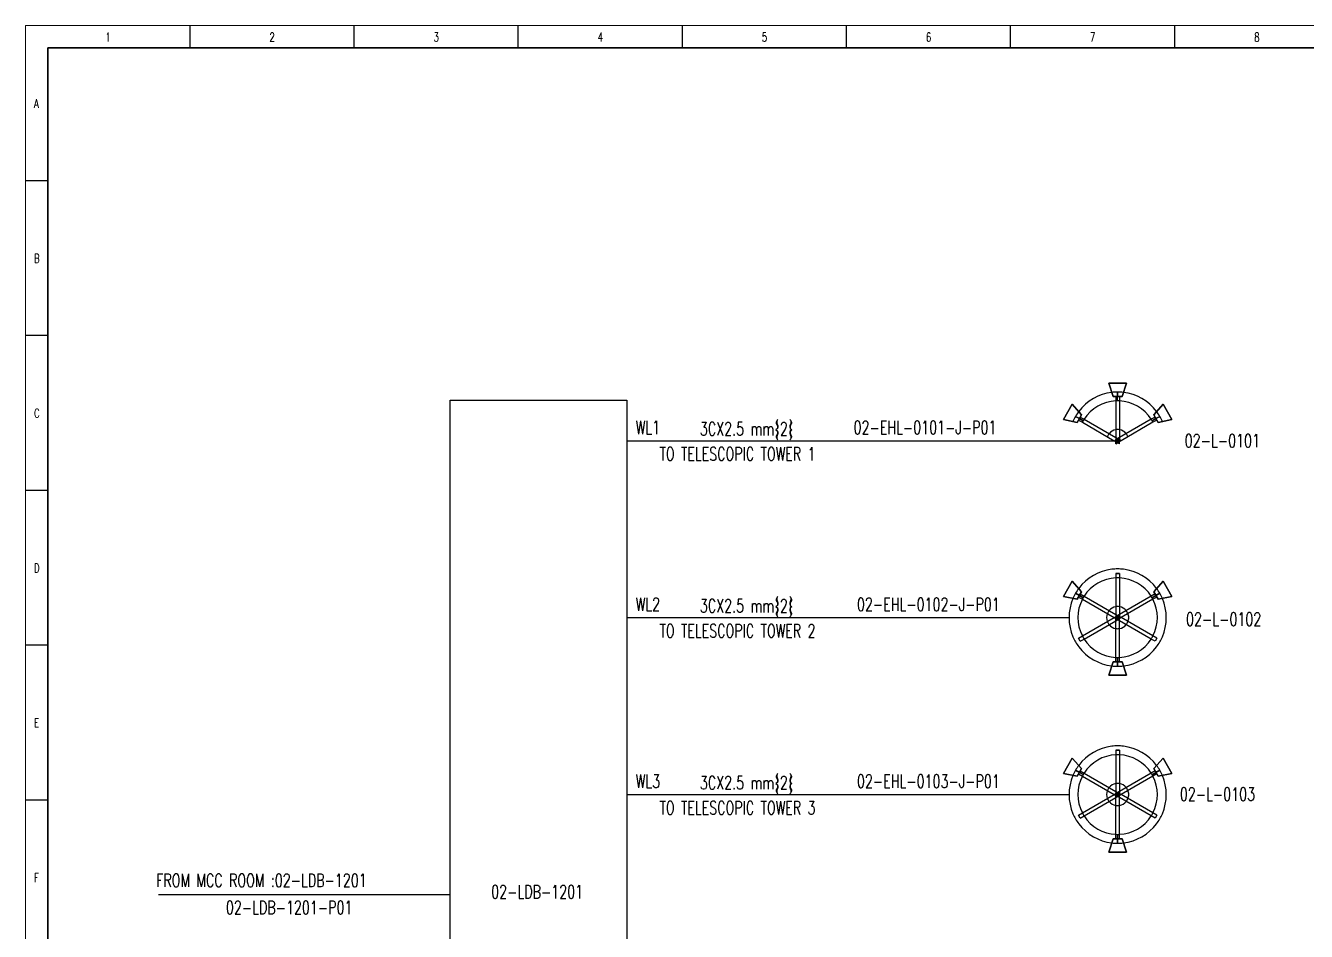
# Model space of a CAD drawing. Header units: millimetres. Extents: x -10610309 to -7681154, y 4147866 to 4574587.
# Drawn here: x -9834031 to -9544311, y 4369836 to 4574587 of the extents above; entities that cross this region are included whole.
import ezdxf
from ezdxf.enums import TextEntityAlignment as Align

# ---------------------------------------------------------------- set-up
doc = ezdxf.new("R2010")
doc.units = ezdxf.units.MM
doc.layers.add('照明平面设备层', color=1, linetype='Continuous')
doc.styles.add('HZTXT', font='simplexs.shx', dxfattribs={"width": 0.7, "bigfont": 'hztxt.shx'})
doc.styles.add('TEG BORDER', font='txt_qlt.shx', dxfattribs={"width": 0.7, "bigfont": 'hztxt.shx'})

# ---------------------------------------------------------------- blocks, each defined once
blk = doc.blocks.new('TEG BORDER A2')
for p, q in [((37.12, 420), (37.12, 415)), ((74.25, 420), (74.25, 415)), ((111.38, 420), (111.38, 415)), ((148.5, 420), (148.5, 415)), ((185.63, 420), (185.63, 415)), ((222.75, 420), (222.75, 415)), ((259.88, 420), (259.88, 415)), ((0, 385), (5, 385)), ((0, 350), (5, 350)), ((0, 315), (5, 315)), ((0, 280), (5, 280)), ((0, 245), (5, 245))]:
    blk.add_line(p, q)
at = {"linetype": 'Continuous'}
for p, q in [((489, 415), (5, 415)), ((5, 415), (5, 5))]:
    blk.add_line(p, q, dxfattribs=at)
at = {"color": 5, "lineweight": 15}
blk.add_lwpolyline([(0, 420), (594, 420), (594, 0), (0, 0)], close=True, dxfattribs=at)
blk.add_lwpolyline([(5, 415), (589, 415), (589, 5), (5, 5)], close=True)
at = {"char_height": 2, "width": 2, "attachment_point": 1, "style": 'TEG BORDER'}
for s, insert in [('1', (18.05, 418.41)), ('2', (55.17, 418.41)), ('3', (92.3, 418.41)), ('4', (129.42, 418.41)), ('5', (166.55, 418.41)), ('6', (203.67, 418.41)), ('7', (240.8, 418.41)), ('8', (277.92, 418.41)), ('A', (1.91, 403.39)), ('B', (1.91, 368.39)), ('C', (1.91, 333.39)), ('D', (1.91, 298.39)), ('E', (1.91, 263.39)), ('F', (1.91, 228.39))]:
    blk.add_mtext(s, dxfattribs=dict(at, insert=insert))

msp = doc.modelspace()

# ---------------------------------------------------------------- linework, layer by layer
for p, q in [((-9698002, 4480763), (-9587402, 4480763)), ((-9698002, 4440763), (-9598002, 4440763)), ((-9698002, 4400763), (-9598002, 4400763)), ((-9803997, 4378175), (-9738002, 4378175))]:
    msp.add_line(p, q)
msp.add_lwpolyline([(-9738002, 4489901), (-9698002, 4489901), (-9698002, 4201427), (-9738002, 4201427)], close=True)
at = {"layer": '照明平面设备层', "color": 1, "linetype": 'Continuous'}
for p, q in [((-9588002, 4490763), (-9589002, 4493763)), ((-9589002, 4493763), (-9588002, 4490763)), ((-9589002, 4493763), (-9588002, 4490763)), ((-9589002, 4493763), (-9588002, 4490763)), ((-9585002, 4493763), (-9589002, 4493763)), ((-9589002, 4493763), (-9585002, 4493763)), ((-9589002, 4493763), (-9585002, 4493763)), ((-9585002, 4493763), (-9589002, 4493763)), ((-9585002, 4493763), (-9586002, 4490763)), ((-9585002, 4493763), (-9586002, 4490763)), ((-9586002, 4490763), (-9585002, 4493763)), ((-9586002, 4490763), (-9585002, 4493763)), ((-9586002, 4490763), (-9588002, 4490763)), ((-9588002, 4490763), (-9586002, 4490763)), ((-9588002, 4490763), (-9586002, 4490763)), ((-9586002, 4490763), (-9588002, 4490763)), ((-9586602, 4490763), (-9587402, 4490763)), ((-9587402, 4490763), (-9587002, 4490763)), ((-9586602, 4490763), (-9587402, 4490763)), ((-9587402, 4490763), (-9587002, 4490763)), ((-9587402, 4490763), (-9587402, 4489754)), ((-9587002, 4491763), (-9587002, 4490763)), ((-9587002, 4489763), (-9587002, 4491763)), ((-9587002, 4491763), (-9587002, 4490763)), ((-9587002, 4489763), (-9587002, 4491763)), ((-9587002, 4490763), (-9586602, 4490763)), ((-9587002, 4490763), (-9586602, 4490763)), ((-9586602, 4490763), (-9586602, 4489754)), ((-9599261, 4485531), (-9597261, 4488995)), ((-9597261, 4488995), (-9599261, 4485531)), ((-9597261, 4488995), (-9599261, 4485531)), ((-9599261, 4485531), (-9597261, 4488995)), ((-9597261, 4488995), (-9595163, 4486629)), ((-9597261, 4488995), (-9595163, 4486629)), ((-9595163, 4486629), (-9597261, 4488995)), ((-9597261, 4488995), (-9595163, 4486629)), ((-9587402, 4489754), (-9587402, 4481455)), ((-9586602, 4489754), (-9586602, 4481455)), ((-9576744, 4488995), (-9578842, 4486629)), ((-9576744, 4488995), (-9578842, 4486629)), ((-9578842, 4486629), (-9576744, 4488995)), ((-9578842, 4486629), (-9576744, 4488995)), ((-9576744, 4488995), (-9574744, 4485531)), ((-9574744, 4485531), (-9576744, 4488995)), ((-9574744, 4485531), (-9576744, 4488995)), ((-9576744, 4488995), (-9574744, 4485531)), ((-9599261, 4485531), (-9596163, 4484897)), ((-9599261, 4485531), (-9596163, 4484897)), ((-9596163, 4484897), (-9599261, 4485531)), ((-9596163, 4484897), (-9599261, 4485531)), ((-9595663, 4485763), (-9596529, 4486263)), ((-9596529, 4486263), (-9595663, 4485763)), ((-9595663, 4485763), (-9596529, 4486263)), ((-9596529, 4486263), (-9595663, 4485763)), ((-9596163, 4484897), (-9595163, 4486629)), ((-9595163, 4486629), (-9596163, 4484897)), ((-9595163, 4486629), (-9596163, 4484897)), ((-9596163, 4484897), (-9595163, 4486629)), ((-9595463, 4486109), (-9595863, 4485416)), ((-9595463, 4486109), (-9595863, 4485416)), ((-9595863, 4485416), (-9594989, 4484912)), ((-9595663, 4485763), (-9594797, 4485263)), ((-9594869, 4485304), (-9595663, 4485763)), ((-9595663, 4485763), (-9594797, 4485263)), ((-9594869, 4485304), (-9595663, 4485763)), ((-9595463, 4486109), (-9594589, 4485605)), ((-9594989, 4484912), (-9587802, 4480763)), ((-9594797, 4485263), (-9594869, 4485304)), ((-9594797, 4485263), (-9594869, 4485304)), ((-9594589, 4485605), (-9587402, 4481455)), ((-9579416, 4485605), (-9586602, 4481455)), ((-9579016, 4484912), (-9586202, 4480763)), ((-9578542, 4486109), (-9579416, 4485605)), ((-9578342, 4485763), (-9579208, 4485263)), ((-9578342, 4485763), (-9579208, 4485263)), ((-9579208, 4485263), (-9579136, 4485304)), ((-9579208, 4485263), (-9579136, 4485304)), ((-9579136, 4485304), (-9578342, 4485763)), ((-9579136, 4485304), (-9578342, 4485763)), ((-9578142, 4485416), (-9579016, 4484912)), ((-9577842, 4484897), (-9578842, 4486629)), ((-9578842, 4486629), (-9577842, 4484897)), ((-9578842, 4486629), (-9577842, 4484897)), ((-9577842, 4484897), (-9578842, 4486629)), ((-9578542, 4486109), (-9578142, 4485416)), ((-9578542, 4486109), (-9578142, 4485416)), ((-9578342, 4485763), (-9577476, 4486263)), ((-9577476, 4486263), (-9578342, 4485763)), ((-9578342, 4485763), (-9577476, 4486263)), ((-9577476, 4486263), (-9578342, 4485763)), ((-9574744, 4485531), (-9577842, 4484897)), ((-9574744, 4485531), (-9577842, 4484897)), ((-9577842, 4484897), (-9574744, 4485531)), ((-9574744, 4485531), (-9577842, 4484897)), ((-9587802, 4480763), (-9587202, 4481109)), ((-9587802, 4480763), (-9587202, 4480416)), ((-9587402, 4481455), (-9586802, 4481109)), ((-9587402, 4481455), (-9587402, 4480763)), ((-9586602, 4480763), (-9587402, 4480763)), ((-9587402, 4480763), (-9587002, 4480763)), ((-9587002, 4480763), (-9587402, 4480763)), ((-9587402, 4480763), (-9586602, 4480763)), ((-9587402, 4480070), (-9587402, 4480763)), ((-9587402, 4480070), (-9586802, 4480416)), ((-9586602, 4481455), (-9587202, 4481109)), ((-9587002, 4480763), (-9587202, 4481109)), ((-9587202, 4481109), (-9586802, 4480416)), ((-9586802, 4480416), (-9587202, 4481109)), ((-9587202, 4481109), (-9587002, 4480763)), ((-9587202, 4480416), (-9586802, 4481109)), ((-9586802, 4481109), (-9587202, 4480416)), ((-9587002, 4480763), (-9587202, 4480416)), ((-9587202, 4480416), (-9587002, 4480763)), ((-9586602, 4480070), (-9587202, 4480416)), ((-9586802, 4481109), (-9587002, 4480763)), ((-9587002, 4480763), (-9586802, 4481109)), ((-9586802, 4480416), (-9587002, 4480763)), ((-9587002, 4480763), (-9586802, 4480416)), ((-9587002, 4480763), (-9586602, 4480763)), ((-9586602, 4480763), (-9587002, 4480763)), ((-9586202, 4480763), (-9586802, 4481109)), ((-9586202, 4480763), (-9586802, 4480416)), ((-9586602, 4481455), (-9586602, 4480763)), ((-9586602, 4480070), (-9586602, 4480763)), ((-9586602, 4450763), (-9587402, 4450763)), ((-9587402, 4450763), (-9587002, 4450763)), ((-9586602, 4450763), (-9587402, 4450763)), ((-9587402, 4450763), (-9587002, 4450763)), ((-9587402, 4450763), (-9587402, 4449754)), ((-9587002, 4450763), (-9586602, 4450763)), ((-9587002, 4450763), (-9586602, 4450763)), ((-9586602, 4450763), (-9586602, 4449754)), ((-9599261, 4445531), (-9597261, 4448995)), ((-9597261, 4448995), (-9599261, 4445531)), ((-9597261, 4448995), (-9599261, 4445531)), ((-9599261, 4445531), (-9597261, 4448995)), ((-9597261, 4448995), (-9595163, 4446629)), ((-9597261, 4448995), (-9595163, 4446629)), ((-9595163, 4446629), (-9597261, 4448995)), ((-9597261, 4448995), (-9595163, 4446629)), ((-9587402, 4449754), (-9587402, 4441455)), ((-9586602, 4449754), (-9586602, 4441455)), ((-9576744, 4448995), (-9578842, 4446629)), ((-9576744, 4448995), (-9578842, 4446629)), ((-9578842, 4446629), (-9576744, 4448995)), ((-9578842, 4446629), (-9576744, 4448995)), ((-9576744, 4448995), (-9574744, 4445531)), ((-9574744, 4445531), (-9576744, 4448995)), ((-9574744, 4445531), (-9576744, 4448995)), ((-9576744, 4448995), (-9574744, 4445531)), ((-9599261, 4445531), (-9596163, 4444897)), ((-9599261, 4445531), (-9596163, 4444897)), ((-9596163, 4444897), (-9599261, 4445531)), ((-9596163, 4444897), (-9599261, 4445531)), ((-9595663, 4445763), (-9596529, 4446263)), ((-9596529, 4446263), (-9595663, 4445763)), ((-9595663, 4445763), (-9596529, 4446263)), ((-9596529, 4446263), (-9595663, 4445763)), ((-9596163, 4444897), (-9595163, 4446629)), ((-9595163, 4446629), (-9596163, 4444897)), ((-9595163, 4446629), (-9596163, 4444897)), ((-9596163, 4444897), (-9595163, 4446629)), ((-9595463, 4446109), (-9595863, 4445416)), ((-9595463, 4446109), (-9595863, 4445416)), ((-9595863, 4445416), (-9594989, 4444912)), ((-9595663, 4445763), (-9594797, 4445263)), ((-9594869, 4445304), (-9595663, 4445763)), ((-9595663, 4445763), (-9594797, 4445263)), ((-9594869, 4445304), (-9595663, 4445763)), ((-9595463, 4446109), (-9594589, 4445605)), ((-9594989, 4444912), (-9587802, 4440763)), ((-9594797, 4445263), (-9594869, 4445304)), ((-9594797, 4445263), (-9594869, 4445304)), ((-9594589, 4445605), (-9587402, 4441455)), ((-9579416, 4445605), (-9586602, 4441455)), ((-9579016, 4444912), (-9586202, 4440763)), ((-9578542, 4446109), (-9579416, 4445605)), ((-9578342, 4445763), (-9579208, 4445263)), ((-9578342, 4445763), (-9579208, 4445263)), ((-9579208, 4445263), (-9579136, 4445304)), ((-9579208, 4445263), (-9579136, 4445304)), ((-9579136, 4445304), (-9578342, 4445763)), ((-9579136, 4445304), (-9578342, 4445763)), ((-9578142, 4445416), (-9579016, 4444912)), ((-9577842, 4444897), (-9578842, 4446629)), ((-9578842, 4446629), (-9577842, 4444897)), ((-9578842, 4446629), (-9577842, 4444897)), ((-9577842, 4444897), (-9578842, 4446629)), ((-9578542, 4446109), (-9578142, 4445416)), ((-9578542, 4446109), (-9578142, 4445416)), ((-9578342, 4445763), (-9577476, 4446263)), ((-9577476, 4446263), (-9578342, 4445763)), ((-9578342, 4445763), (-9577476, 4446263)), ((-9577476, 4446263), (-9578342, 4445763)), ((-9574744, 4445531), (-9577842, 4444897)), ((-9574744, 4445531), (-9577842, 4444897)), ((-9577842, 4444897), (-9574744, 4445531)), ((-9574744, 4445531), (-9577842, 4444897)), ((-9587402, 4441455), (-9586802, 4441109)), ((-9587402, 4441455), (-9587402, 4440763)), ((-9586602, 4441455), (-9587202, 4441109)), ((-9586602, 4441455), (-9586602, 4440763)), ((-9594989, 4436613), (-9587802, 4440763)), ((-9594589, 4435921), (-9587402, 4440070)), ((-9587802, 4440763), (-9587202, 4441109)), ((-9587802, 4440763), (-9587202, 4440416)), ((-9586602, 4440763), (-9587402, 4440763)), ((-9587402, 4440763), (-9587002, 4440763)), ((-9587002, 4440763), (-9587402, 4440763)), ((-9587402, 4440763), (-9586602, 4440763)), ((-9587402, 4440070), (-9587402, 4440763)), ((-9587402, 4440070), (-9586802, 4440416)), ((-9587402, 4431771), (-9587402, 4440070)), ((-9587002, 4440763), (-9587202, 4441109)), ((-9587202, 4441109), (-9586802, 4440416)), ((-9586802, 4440416), (-9587202, 4441109)), ((-9587202, 4441109), (-9587002, 4440763)), ((-9587202, 4440416), (-9586802, 4441109)), ((-9586802, 4441109), (-9587202, 4440416)), ((-9587002, 4440763), (-9587202, 4440416)), ((-9587202, 4440416), (-9587002, 4440763)), ((-9586602, 4440070), (-9587202, 4440416)), ((-9586802, 4441109), (-9587002, 4440763)), ((-9587002, 4440763), (-9586802, 4441109)), ((-9586802, 4440416), (-9587002, 4440763)), ((-9587002, 4440763), (-9586802, 4440416)), ((-9587002, 4440763), (-9586602, 4440763)), ((-9586602, 4440763), (-9587002, 4440763)), ((-9586202, 4440763), (-9586802, 4441109)), ((-9586202, 4440763), (-9586802, 4440416)), ((-9586602, 4440070), (-9586602, 4440763)), ((-9586602, 4431771), (-9586602, 4440070)), ((-9579416, 4435921), (-9586602, 4440070)), ((-9579016, 4436613), (-9586202, 4440763)), ((-9595863, 4436109), (-9594989, 4436613)), ((-9595463, 4435416), (-9595863, 4436109)), ((-9595463, 4435416), (-9595863, 4436109)), ((-9595463, 4435416), (-9594589, 4435921)), ((-9578542, 4435416), (-9579416, 4435921)), ((-9578142, 4436109), (-9579016, 4436613)), ((-9578142, 4436109), (-9578542, 4435416)), ((-9578142, 4436109), (-9578542, 4435416)), ((-9588002, 4430763), (-9589002, 4427763)), ((-9589002, 4427763), (-9588002, 4430763)), ((-9589002, 4427763), (-9588002, 4430763)), ((-9589002, 4427763), (-9588002, 4430763)), ((-9586002, 4430763), (-9588002, 4430763)), ((-9588002, 4430763), (-9586002, 4430763)), ((-9588002, 4430763), (-9586002, 4430763)), ((-9586002, 4430763), (-9588002, 4430763)), ((-9587402, 4430763), (-9587402, 4431771)), ((-9586602, 4430763), (-9587402, 4430763)), ((-9586602, 4430763), (-9587402, 4430763)), ((-9587002, 4431679), (-9587002, 4431763)), ((-9587002, 4431763), (-9587002, 4429763)), ((-9587002, 4431679), (-9587002, 4431763)), ((-9587002, 4431763), (-9587002, 4429763)), ((-9587002, 4430763), (-9587002, 4431679)), ((-9587002, 4430763), (-9587002, 4431679)), ((-9587002, 4429763), (-9587002, 4430763)), ((-9587002, 4429763), (-9587002, 4430763)), ((-9586602, 4430763), (-9586602, 4431771)), ((-9585002, 4427763), (-9586002, 4430763)), ((-9585002, 4427763), (-9586002, 4430763)), ((-9586002, 4430763), (-9585002, 4427763)), ((-9586002, 4430763), (-9585002, 4427763)), ((-9585002, 4427763), (-9589002, 4427763)), ((-9589002, 4427763), (-9585002, 4427763)), ((-9589002, 4427763), (-9585002, 4427763)), ((-9585002, 4427763), (-9589002, 4427763)), ((-9586602, 4410763), (-9587402, 4410763)), ((-9587402, 4410763), (-9587002, 4410763)), ((-9586602, 4410763), (-9587402, 4410763)), ((-9587402, 4410763), (-9587002, 4410763)), ((-9587402, 4410763), (-9587402, 4409754)), ((-9587402, 4409754), (-9587402, 4401455)), ((-9587002, 4410763), (-9586602, 4410763)), ((-9587002, 4410763), (-9586602, 4410763)), ((-9586602, 4410763), (-9586602, 4409754)), ((-9586602, 4409754), (-9586602, 4401455)), ((-9599261, 4405531), (-9597261, 4408995)), ((-9597261, 4408995), (-9599261, 4405531)), ((-9597261, 4408995), (-9599261, 4405531)), ((-9599261, 4405531), (-9597261, 4408995)), ((-9597261, 4408995), (-9595163, 4406629)), ((-9597261, 4408995), (-9595163, 4406629)), ((-9595163, 4406629), (-9597261, 4408995)), ((-9597261, 4408995), (-9595163, 4406629)), ((-9576744, 4408995), (-9578842, 4406629)), ((-9576744, 4408995), (-9578842, 4406629)), ((-9578842, 4406629), (-9576744, 4408995)), ((-9578842, 4406629), (-9576744, 4408995)), ((-9576744, 4408995), (-9574744, 4405531)), ((-9574744, 4405531), (-9576744, 4408995)), ((-9574744, 4405531), (-9576744, 4408995)), ((-9576744, 4408995), (-9574744, 4405531)), ((-9599261, 4405531), (-9596163, 4404897)), ((-9599261, 4405531), (-9596163, 4404897)), ((-9596163, 4404897), (-9599261, 4405531)), ((-9596163, 4404897), (-9599261, 4405531)), ((-9595663, 4405763), (-9596529, 4406263)), ((-9596529, 4406263), (-9595663, 4405763)), ((-9595663, 4405763), (-9596529, 4406263)), ((-9596529, 4406263), (-9595663, 4405763)), ((-9596163, 4404897), (-9595163, 4406629)), ((-9595163, 4406629), (-9596163, 4404897)), ((-9595163, 4406629), (-9596163, 4404897)), ((-9596163, 4404897), (-9595163, 4406629)), ((-9595463, 4406109), (-9595863, 4405416)), ((-9595463, 4406109), (-9595863, 4405416)), ((-9595863, 4405416), (-9594989, 4404912)), ((-9595663, 4405763), (-9594797, 4405263)), ((-9594869, 4405304), (-9595663, 4405763)), ((-9595663, 4405763), (-9594797, 4405263)), ((-9594869, 4405304), (-9595663, 4405763)), ((-9595463, 4406109), (-9594589, 4405605)), ((-9594989, 4404912), (-9587802, 4400763)), ((-9594797, 4405263), (-9594869, 4405304)), ((-9594797, 4405263), (-9594869, 4405304)), ((-9594589, 4405605), (-9587402, 4401455)), ((-9579416, 4405605), (-9586602, 4401455)), ((-9579016, 4404912), (-9586202, 4400763)), ((-9578542, 4406109), (-9579416, 4405605)), ((-9578342, 4405763), (-9579208, 4405263)), ((-9578342, 4405763), (-9579208, 4405263)), ((-9579208, 4405263), (-9579136, 4405304)), ((-9579208, 4405263), (-9579136, 4405304)), ((-9579136, 4405304), (-9578342, 4405763)), ((-9579136, 4405304), (-9578342, 4405763)), ((-9578142, 4405416), (-9579016, 4404912)), ((-9577842, 4404897), (-9578842, 4406629)), ((-9578842, 4406629), (-9577842, 4404897)), ((-9578842, 4406629), (-9577842, 4404897)), ((-9577842, 4404897), (-9578842, 4406629)), ((-9578542, 4406109), (-9578142, 4405416)), ((-9578542, 4406109), (-9578142, 4405416)), ((-9578342, 4405763), (-9577476, 4406263)), ((-9577476, 4406263), (-9578342, 4405763)), ((-9578342, 4405763), (-9577476, 4406263)), ((-9577476, 4406263), (-9578342, 4405763)), ((-9574744, 4405531), (-9577842, 4404897)), ((-9574744, 4405531), (-9577842, 4404897)), ((-9577842, 4404897), (-9574744, 4405531)), ((-9574744, 4405531), (-9577842, 4404897)), ((-9587802, 4400763), (-9587202, 4401109)), ((-9587402, 4401455), (-9586802, 4401109)), ((-9587402, 4401455), (-9587402, 4400763)), ((-9586602, 4401455), (-9587202, 4401109)), ((-9587002, 4400763), (-9587202, 4401109)), ((-9587202, 4401109), (-9586802, 4400416)), ((-9586802, 4400416), (-9587202, 4401109)), ((-9587202, 4401109), (-9587002, 4400763)), ((-9587202, 4400416), (-9586802, 4401109)), ((-9586802, 4401109), (-9587202, 4400416)), ((-9586802, 4401109), (-9587002, 4400763)), ((-9587002, 4400763), (-9586802, 4401109)), ((-9586202, 4400763), (-9586802, 4401109)), ((-9586602, 4401455), (-9586602, 4400763)), ((-9594989, 4396613), (-9587802, 4400763)), ((-9594589, 4395921), (-9587402, 4400070)), ((-9587802, 4400763), (-9587202, 4400416)), ((-9586602, 4400763), (-9587402, 4400763)), ((-9587402, 4400763), (-9587002, 4400763)), ((-9587002, 4400763), (-9587402, 4400763)), ((-9587402, 4400763), (-9586602, 4400763)), ((-9587402, 4400070), (-9587402, 4400763)), ((-9587402, 4400070), (-9586802, 4400416)), ((-9587402, 4391771), (-9587402, 4400070)), ((-9587002, 4400763), (-9587202, 4400416)), ((-9587202, 4400416), (-9587002, 4400763)), ((-9586602, 4400070), (-9587202, 4400416)), ((-9586802, 4400416), (-9587002, 4400763)), ((-9587002, 4400763), (-9586802, 4400416)), ((-9587002, 4400763), (-9586602, 4400763)), ((-9586602, 4400763), (-9587002, 4400763)), ((-9586202, 4400763), (-9586802, 4400416)), ((-9586602, 4400070), (-9586602, 4400763)), ((-9586602, 4391771), (-9586602, 4400070)), ((-9579416, 4395921), (-9586602, 4400070)), ((-9579016, 4396613), (-9586202, 4400763)), ((-9595863, 4396109), (-9594989, 4396613)), ((-9595463, 4395416), (-9595863, 4396109)), ((-9595463, 4395416), (-9595863, 4396109)), ((-9595463, 4395416), (-9594589, 4395921)), ((-9578542, 4395416), (-9579416, 4395921)), ((-9578142, 4396109), (-9579016, 4396613)), ((-9578142, 4396109), (-9578542, 4395416)), ((-9578142, 4396109), (-9578542, 4395416)), ((-9588002, 4390763), (-9589002, 4387763)), ((-9589002, 4387763), (-9588002, 4390763)), ((-9589002, 4387763), (-9588002, 4390763)), ((-9589002, 4387763), (-9588002, 4390763)), ((-9586002, 4390763), (-9588002, 4390763)), ((-9588002, 4390763), (-9586002, 4390763)), ((-9588002, 4390763), (-9586002, 4390763)), ((-9586002, 4390763), (-9588002, 4390763)), ((-9587402, 4390763), (-9587402, 4391771)), ((-9586602, 4390763), (-9587402, 4390763)), ((-9586602, 4390763), (-9587402, 4390763)), ((-9587002, 4391679), (-9587002, 4391763)), ((-9587002, 4391763), (-9587002, 4389763)), ((-9587002, 4391679), (-9587002, 4391763)), ((-9587002, 4391763), (-9587002, 4389763)), ((-9587002, 4390763), (-9587002, 4391679)), ((-9587002, 4390763), (-9587002, 4391679)), ((-9587002, 4389763), (-9587002, 4390763)), ((-9587002, 4389763), (-9587002, 4390763)), ((-9586602, 4390763), (-9586602, 4391771)), ((-9585002, 4387763), (-9586002, 4390763)), ((-9585002, 4387763), (-9586002, 4390763)), ((-9586002, 4390763), (-9585002, 4387763)), ((-9586002, 4390763), (-9585002, 4387763)), ((-9585002, 4387763), (-9589002, 4387763)), ((-9589002, 4387763), (-9585002, 4387763)), ((-9589002, 4387763), (-9585002, 4387763)), ((-9585002, 4387763), (-9589002, 4387763))]:
    msp.add_line(p, q, dxfattribs=at)
for centre in [(-9587002, 4480763), (-9587002, 4480763), (-9587002, 4440763), (-9587002, 4440763), (-9587002, 4400763), (-9587002, 4400763)]:
    msp.add_circle(centre, 500, dxfattribs=at)
for centre, radius, start, end in [((-9587002, 4480763), 11000, 96.86074, 143.17429), ((-9587002, 4480763), 11000, 90, 96.86074), ((-9587002, 4480763), 11000, 83.18043, 90), ((-9587002, 4480763), 11000, 36.82571, 83.18043), ((-9587002, 4480763), 9000, 92.54732, 147.45268), ((-9587002, 4480763), 9000, 90, 92.54732), ((-9587002, 4480763), 9000, 87.45268, 90), ((-9587002, 4480763), 9000, 32.54732, 87.45268), ((-9587002, 4480763), 11000, 150, 156.82571), ((-9587002, 4480763), 11000, 143.17429, 150), ((-9587002, 4480763), 9000, 150, 152.54732), ((-9587002, 4480763), 9000, 147.45268, 150), ((-9587002, 4480763), 9000, 30, 32.54732), ((-9587002, 4480763), 9000, 27.45268, 30), ((-9587002, 4480763), 11000, 30, 36.82571), ((-9587002, 4480763), 11000, 23.17429, 30), ((-9587002, 4480763), 2500, 140.7931, 159.2069), ((-9587002, 4480763), 2500, 140.7931, 159.2069), ((-9587002, 4480763), 2500, 99.2069, 140.7931), ((-9587002, 4480763), 2500, 99.2069, 140.7931), ((-9587002, 4480763), 2500, 80.7931, 99.2069), ((-9587002, 4480763), 2500, 80.7931, 99.2069), ((-9587002, 4480763), 2500, 39.2069, 80.7931), ((-9587002, 4480763), 2500, 39.2069, 80.7931), ((-9587002, 4480763), 2500, 20.7931, 39.2069), ((-9587002, 4480763), 2500, 20.7931, 39.2069), ((-9587002, 4440763), 11000, 96.86074, 143.17429), ((-9587002, 4440763), 11000, 90, 96.86074), ((-9587002, 4440763), 11000, 83.18043, 90), ((-9587002, 4440763), 11000, 36.82571, 83.18043), ((-9587002, 4440763), 11000, 143.17429, 150), ((-9587002, 4440763), 9000, 92.54732, 147.45268), ((-9587002, 4440763), 9000, 90, 92.54732), ((-9587002, 4440763), 9000, 87.45268, 90), ((-9587002, 4440763), 9000, 32.54732, 87.45268), ((-9587002, 4440763), 11000, 30, 36.82571), ((-9587002, 4440763), 11000, 156.82571, 203.17429), ((-9587002, 4440763), 11000, 150, 156.82571), ((-9587002, 4440763), 9000, 152.54732, 207.45268), ((-9587002, 4440763), 9000, 150, 152.54732), ((-9587002, 4440763), 9000, 147.45268, 150), ((-9587002, 4440763), 9000, 30, 32.54732), ((-9587002, 4440763), 9000, 27.45268, 30), ((-9587002, 4440763), 9000, 332.54732, 27.45268), ((-9587002, 4440763), 11000, 23.17429, 30), ((-9587002, 4440763), 11000, 336.82571, 23.17429), ((-9587002, 4440763), 2500, 159.2069, 200.7931), ((-9587002, 4440763), 2500, 159.2069, 200.7931), ((-9587002, 4440763), 2500, 140.7931, 159.2069), ((-9587002, 4440763), 2500, 140.7931, 159.2069), ((-9587002, 4440763), 2500, 99.2069, 140.7931), ((-9587002, 4440763), 2500, 99.2069, 140.7931), ((-9587002, 4440763), 2500, 80.7931, 99.2069), ((-9587002, 4440763), 2500, 80.7931, 99.2069), ((-9587002, 4440763), 2500, 39.2069, 80.7931), ((-9587002, 4440763), 2500, 39.2069, 80.7931), ((-9587002, 4440763), 2500, 20.7931, 39.2069), ((-9587002, 4440763), 2500, 20.7931, 39.2069), ((-9587002, 4440763), 2500, 339.2069, 20.7931), ((-9587002, 4440763), 2500, 0, 20.7931), ((-9587002, 4440763), 2500, 200.7931, 219.2069), ((-9587002, 4440763), 2500, 200.7931, 219.2069), ((-9587002, 4440763), 2500, 219.2069, 260.7931), ((-9587002, 4440763), 2500, 219.2069, 260.7931), ((-9587002, 4440763), 2500, 279.2069, 320.7931), ((-9587002, 4440763), 2500, 279.2069, 320.7931), ((-9587002, 4440763), 2500, 320.7931, 339.2069), ((-9587002, 4440763), 2500, 320.7931, 339.2069), ((-9587002, 4440763), 2500, 339.2069, 0), ((-9587002, 4440763), 11000, 203.17429, 210), ((-9587002, 4440763), 9000, 207.45268, 210), ((-9587002, 4440763), 9000, 210, 212.54732), ((-9587002, 4440763), 9000, 212.54732, 267.45268), ((-9587002, 4440763), 2500, 260.7931, 270), ((-9587002, 4440763), 2500, 260.7931, 279.2069), ((-9587002, 4440763), 2500, 270, 279.2069), ((-9587002, 4440763), 9000, 272.54732, 327.45268), ((-9587002, 4440763), 9000, 327.45268, 330), ((-9587002, 4440763), 9000, 330, 332.54732), ((-9587002, 4440763), 11000, 330, 336.82571), ((-9587002, 4440763), 11000, 210, 216.82571), ((-9587002, 4440763), 11000, 216.82571, 263.17429), ((-9587002, 4440763), 11000, 276.82571, 323.17429), ((-9587002, 4440763), 11000, 323.17429, 330), ((-9587002, 4440763), 11000, 263.17429, 270), ((-9587002, 4440763), 9000, 267.45268, 270), ((-9587002, 4440763), 9000, 270, 272.54732), ((-9587002, 4440763), 11000, 270, 276.82571), ((-9587002, 4400763), 11000, 96.86074, 143.17429), ((-9587002, 4400763), 9000, 92.54732, 147.45268), ((-9587002, 4400763), 11000, 90, 96.86074), ((-9587002, 4400763), 9000, 90, 92.54732), ((-9587002, 4400763), 11000, 83.18043, 90), ((-9587002, 4400763), 9000, 87.45268, 90), ((-9587002, 4400763), 9000, 32.54732, 87.45268), ((-9587002, 4400763), 11000, 36.82571, 83.18043), ((-9587002, 4400763), 11000, 143.17429, 150), ((-9587002, 4400763), 11000, 30, 36.82571), ((-9587002, 4400763), 11000, 156.82571, 203.17429), ((-9587002, 4400763), 11000, 150, 156.82571), ((-9587002, 4400763), 9000, 152.54732, 207.45268), ((-9587002, 4400763), 9000, 150, 152.54732), ((-9587002, 4400763), 9000, 147.45268, 150), ((-9587002, 4400763), 9000, 30, 32.54732), ((-9587002, 4400763), 9000, 27.45268, 30), ((-9587002, 4400763), 9000, 332.54732, 27.45268), ((-9587002, 4400763), 11000, 23.17429, 30), ((-9587002, 4400763), 11000, 336.82571, 23.17429), ((-9587002, 4400763), 2500, 159.2069, 200.7931), ((-9587002, 4400763), 2500, 159.2069, 200.7931), ((-9587002, 4400763), 2500, 140.7931, 159.2069), ((-9587002, 4400763), 2500, 140.7931, 159.2069), ((-9587002, 4400763), 2500, 99.2069, 140.7931), ((-9587002, 4400763), 2500, 99.2069, 140.7931), ((-9587002, 4400763), 2500, 80.7931, 99.2069), ((-9587002, 4400763), 2500, 80.7931, 99.2069), ((-9587002, 4400763), 2500, 39.2069, 80.7931), ((-9587002, 4400763), 2500, 39.2069, 80.7931), ((-9587002, 4400763), 2500, 20.7931, 39.2069), ((-9587002, 4400763), 2500, 20.7931, 39.2069), ((-9587002, 4400763), 2500, 339.2069, 20.7931), ((-9587002, 4400763), 2500, 0, 20.7931), ((-9587002, 4400763), 2500, 200.7931, 219.2069), ((-9587002, 4400763), 2500, 200.7931, 219.2069), ((-9587002, 4400763), 2500, 219.2069, 260.7931), ((-9587002, 4400763), 2500, 219.2069, 260.7931), ((-9587002, 4400763), 2500, 260.7931, 270), ((-9587002, 4400763), 2500, 260.7931, 279.2069), ((-9587002, 4400763), 2500, 270, 279.2069), ((-9587002, 4400763), 2500, 279.2069, 320.7931), ((-9587002, 4400763), 2500, 279.2069, 320.7931), ((-9587002, 4400763), 2500, 320.7931, 339.2069), ((-9587002, 4400763), 2500, 320.7931, 339.2069), ((-9587002, 4400763), 2500, 339.2069, 0), ((-9587002, 4400763), 11000, 203.17429, 210), ((-9587002, 4400763), 11000, 210, 216.82571), ((-9587002, 4400763), 9000, 207.45268, 210), ((-9587002, 4400763), 9000, 210, 212.54732), ((-9587002, 4400763), 9000, 212.54732, 267.45268), ((-9587002, 4400763), 9000, 272.54732, 327.45268), ((-9587002, 4400763), 9000, 327.45268, 330), ((-9587002, 4400763), 9000, 330, 332.54732), ((-9587002, 4400763), 11000, 323.17429, 330), ((-9587002, 4400763), 11000, 330, 336.82571), ((-9587002, 4400763), 11000, 216.82571, 263.17429), ((-9587002, 4400763), 11000, 276.82571, 323.17429), ((-9587002, 4400763), 11000, 263.17429, 270), ((-9587002, 4400763), 9000, 267.45268, 270), ((-9587002, 4400763), 9000, 270, 272.54732), ((-9587002, 4400763), 11000, 270, 276.82571)]:
    msp.add_arc(centre, radius, start, end, dxfattribs=at)

# ---------------------------------------------------------------- block references
at = {"xscale": 1000, "yscale": 1000, "zscale": 1000}
msp.add_blockref('TEG BORDER A2', (-9834031, 4154587), dxfattribs=at)

# ---------------------------------------------------------------- texts
at = {"layer": '照明平面设备层', "color": 7, "style": 'HZTXT', "width": 0.7}
for s, p in [('WL1', (-9696002, 4483763)), ('WL2', (-9696002, 4443763)), ('WL3', (-9696002, 4403763))]:
    msp.add_text(s, height=3000, dxfattribs=at).set_placement(p, align=Align.MIDDLE_LEFT)
for s, p in [('3CX2.5 mm{2}', (-9670932, 4483449)), ('02-EHL-0101-J-P01', (-9630585, 4483763)), ('TO TELESCOPIC TOWER 1', (-9673002, 4477763)), ('3CX2.5 mm{2}', (-9670932, 4443449)), ('02-EHL-0102-J-P01', (-9629821, 4443763)), ('TO TELESCOPIC TOWER 2', (-9673002, 4437763)), ('3CX2.5 mm{2}', (-9670932, 4403449)), ('02-EHL-0103-J-P01', (-9629821, 4403763)), ('TO TELESCOPIC TOWER 3', (-9673002, 4397763)), ('02-LDB-1201', (-9718319, 4378799)), ('02-LDB-1201-P01', (-9774414, 4375240))]:
    msp.add_text(s, height=3000, dxfattribs=at).set_placement(p, align=Align.MIDDLE_CENTER)
at = {"layer": '照明平面设备层', "color": 0, "style": 'HZTXT', "width": 0.7}
for s, p in [('02-L-0101', (-9563324, 4480763)), ('02-L-0102', (-9563023, 4440385)), ('02-L-0103', (-9564428, 4400841)), ('FROM MCC ROOM :02-LDB-1201', (-9780683, 4381372))]:
    msp.add_text(s, height=3000, dxfattribs=at).set_placement(p, align=Align.MIDDLE_CENTER)

doc.saveas('drawing.dxf')
